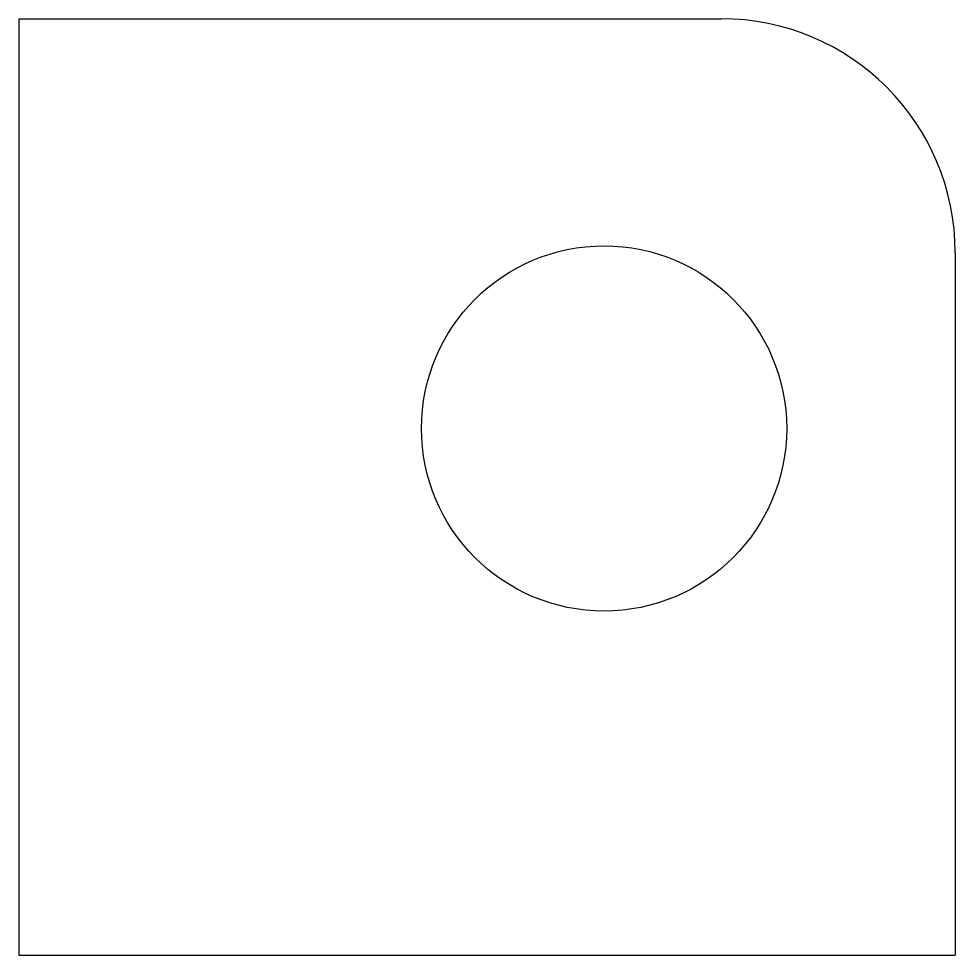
# Model space of a CAD drawing. Extents: x 0 to 102, y -102 to 0.
import ezdxf

# ---------------------------------------------------------------- set-up
doc = ezdxf.new("R2010")
doc.units = 0
doc.layers.get('0').update_dxf_attribs({"linetype": 'continuous'})

# ---------------------------------------------------------------- blocks, each defined once
blk = doc.blocks.new('ARRAY')
at = {"color": 0}
for p, q in [((0, 0), (76.2, 0)), ((0, 0), (76.2, 0)), ((0, 0), (0, -101.6)), ((101.6, -25.4), (101.6, -101.6)), ((0, -101.6), (101.6, -101.6))]:
    blk.add_line(p, q, dxfattribs=at)
blk.add_circle((63.5, -44.45), 19.81, dxfattribs=at)
blk.add_arc((76.2, -25.4), 25.4, 0, 90, dxfattribs=at)

msp = doc.modelspace()

# ---------------------------------------------------------------- block references
at = {"color": 0}
msp.add_blockref('ARRAY', (0, 0), dxfattribs=at)

doc.saveas('drawing.dxf')
